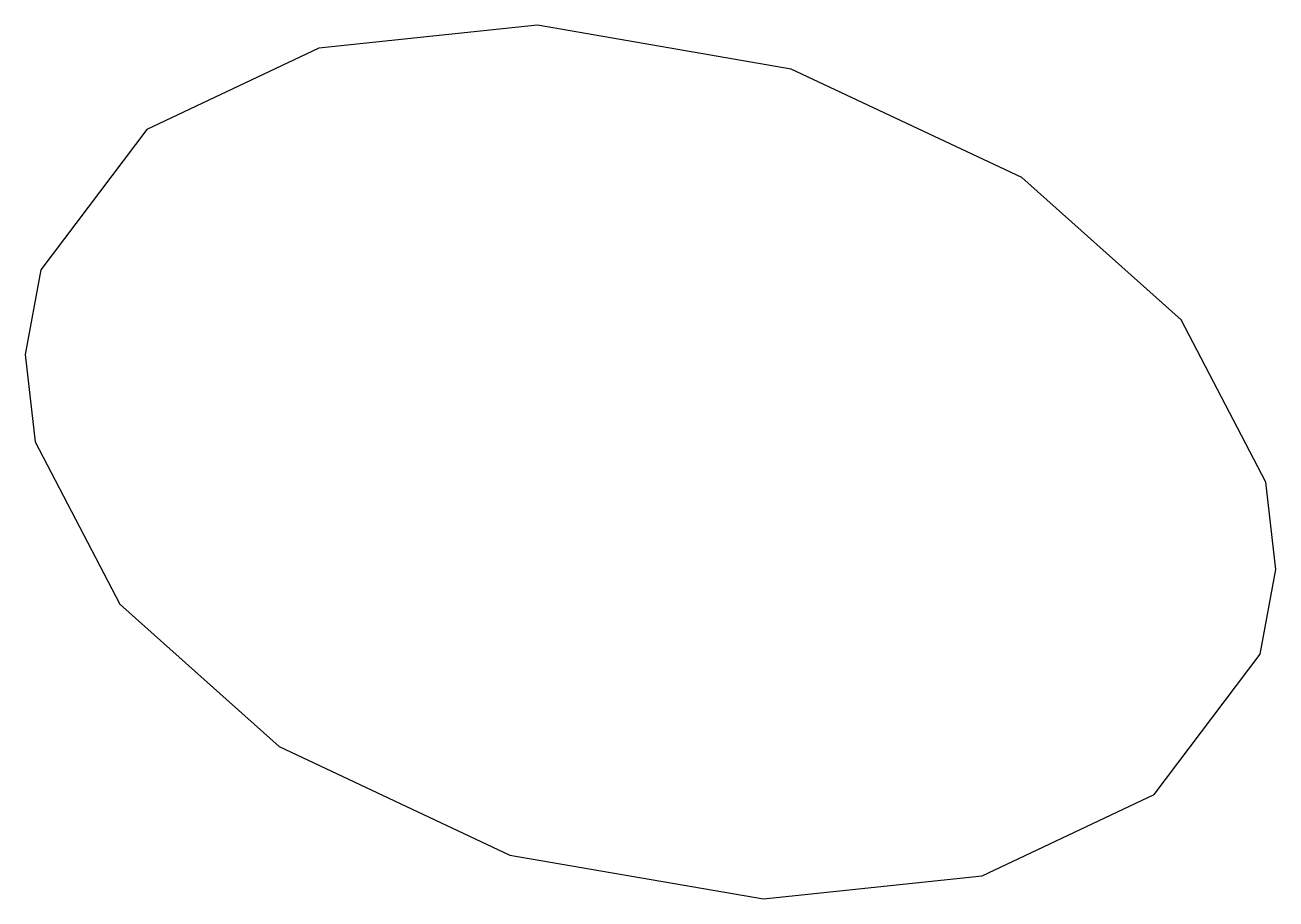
# Model space of a CAD drawing. Extents: x -18.37 to -8.59, y 0.83 to 7.67.
import ezdxf

# ---------------------------------------------------------------- set-up
doc = ezdxf.new("R2010")
doc.units = 0
doc.layers.add('s001-#def-active-grp', color=7, linetype='CONTINUOUS')

msp = doc.modelspace()

# ---------------------------------------------------------------- linework, layer by layer
at = {"layer": 's001-#def-active-grp', "color": 7, "linetype": 'CONTINUOUS', "lineweight": 30, "true_color": 0x000000}
for points in [[(-9.3326, 5.3608), (-10.578, 6.4739), (-12.3805, 7.3235), (-14.364, 7.6675), (-16.0728, 7.4858)], [(-16.0728, 7.4858), (-17.4175, 6.8498), (-18.2464, 5.7526), (-18.3706, 5.0909), (-18.2912, 4.4083), (-17.6282, 3.1392)], [(-10.888, 1.0142), (-9.5432, 1.6503), (-8.7143, 2.7474), (-8.5901, 3.4091), (-8.6695, 4.0917), (-9.3326, 5.3608)], [(-17.6282, 3.1392), (-16.3827, 2.0261), (-14.5802, 1.1765), (-12.5968, 0.8325), (-10.888, 1.0142)]]:
    msp.add_lwpolyline(points, dxfattribs=at)

doc.saveas('drawing.dxf')
